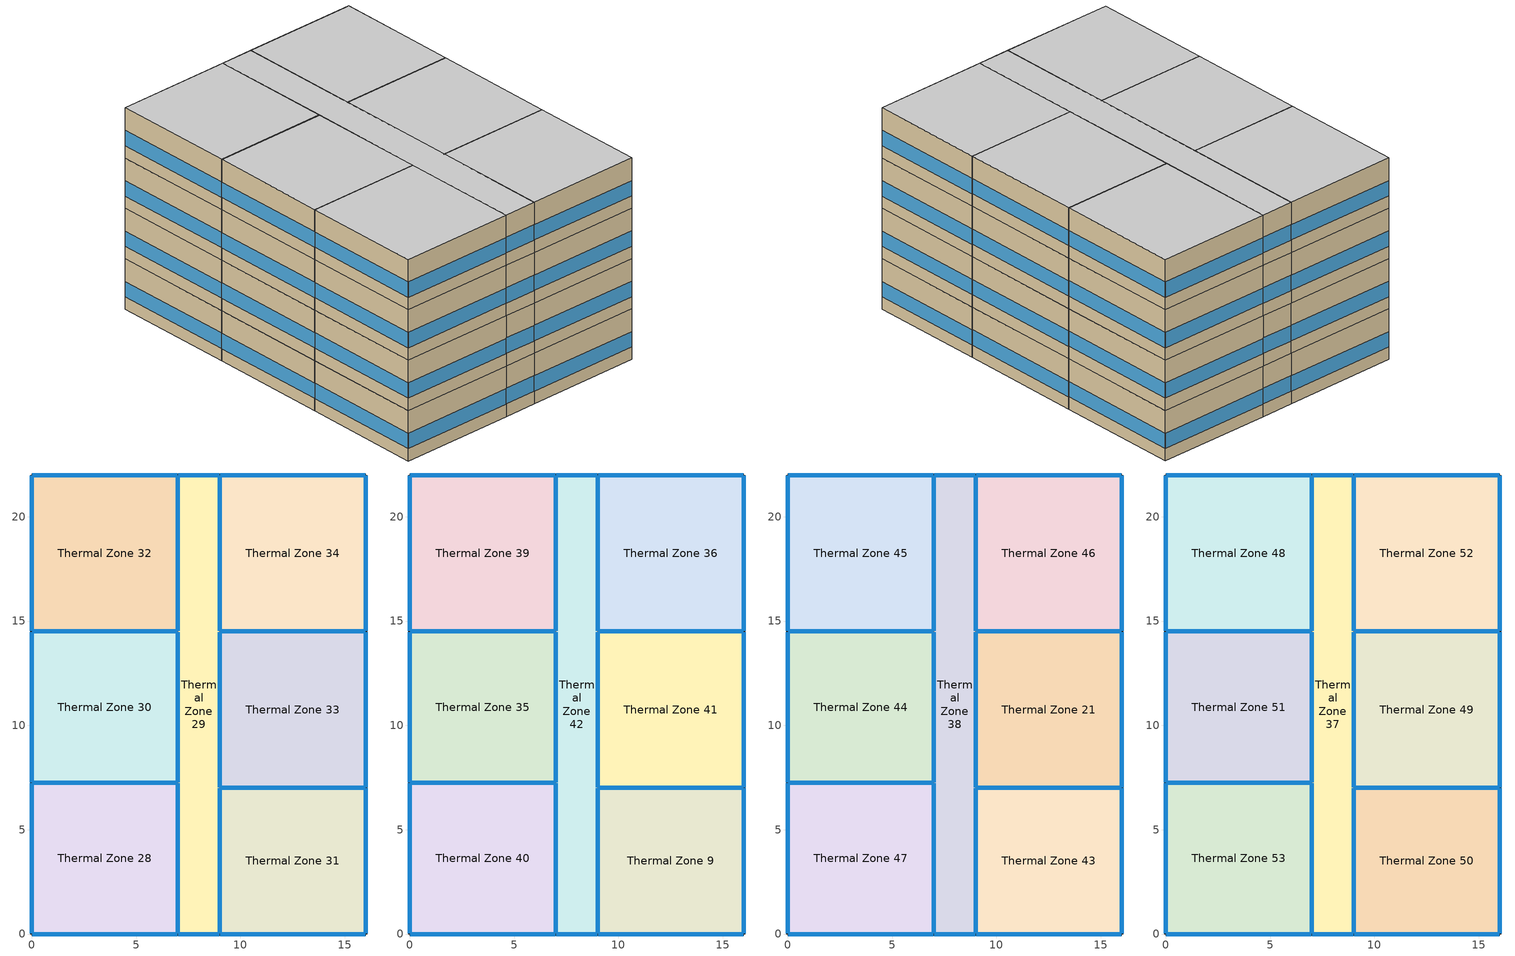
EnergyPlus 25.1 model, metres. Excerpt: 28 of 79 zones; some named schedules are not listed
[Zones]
Thermal Zone 28
 floor to Thermal Zone 19 (Typical Interior Floor): 7,7.25 7,0 0,0 0,7.25 z12.19
 wall outside (Surface 161 c tbd): 0,7.25 0,0 z12.19:15.24
 wall outside (Surface 163 c tbd): 0,0 7,0 z12.19:15.24
 wall to Thermal Zone 29 (Typical Interior Wall): 7,0 7,7.25 z12.19:15.24
 wall to Thermal Zone 30 (Typical Interior Wall): 7,7.25 0,7.25 z12.19:15.24
 window inside (Typical Interior Window): 7,0.03 7,7.22 / 6.97,7.25 0.03,7.25 z12.95:13.87
 window (Customized Fenestration: u=3.36): 0,7.22 0,0.03 / 0.03,0 6.97,0 z12.95:13.87
Thermal Zone 29
 floor to Thermal Zone 25 (Typical Interior Floor): 9,22 9,0 7,0 7,22 z12.19
 wall outside (Surface 172 c tbd): 7,0 9,0 z12.19:15.24
 wall outside (Surface 173 c tbd): 9,22 7,22 z12.19:15.24
 wall to Thermal Zone 32 (Typical Interior Wall): 7,22 7,14.5 z12.19:15.24
 wall to Thermal Zone 33 (Typical Interior Wall): 9,7 9,14.5 z12.19:15.24
 wall to Thermal Zone 34 (Typical Interior Wall): 9,14.5 9,22 z12.19:15.24
 wall to Thermal Zone 30 (Typical Interior Wall): 7,14.5 7,7.25 z12.19:15.24
 wall to Thermal Zone 31 (Typical Interior Wall): 9,0 9,7 z12.19:15.24
 window inside (Typical Interior Window): 7,21.97 7,14.53 / 9,7.03 9,14.47 / 9,14.53 9,21.97 / 7,14.47 7,7.28 / 9,0.03 9,6.97 z12.95:13.87
 window (Customized Fenestration: u=3.36): 7.03,0 8.97,0 / 8.97,22 7.03,22 z12.95:13.89
Thermal Zone 30
 floor to Thermal Zone 20 (Typical Interior Floor): 7,14.5 7,7.25 0,7.25 0,14.5 z12.19
 wall outside (Surface 176 c tbd): 0,14.5 0,7.25 z12.19:15.24
 wall to Thermal Zone 32 (Typical Interior Wall): 7,14.5 0,14.5 z12.19:15.24
 window (Customized Fenestration: u=3.36): 0,14.47 0,7.28 z12.95:13.87
 window inside (Typical Interior Window): 6.97,14.5 0.03,14.5 z12.95:13.87
Thermal Zone 31
 floor to Thermal Zone 27 (Typical Interior Floor): 16,7 16,0 9,0 9,7 z12.19
 wall outside (Surface 183 c tbd): 16,0 16,7 z12.19:15.24
 wall outside (Surface 185 c tbd): 9,0 16,0 z12.19:15.24
 wall to Thermal Zone 33 (Typical Interior Wall): 16,7 9,7 z12.19:15.24
 window (Customized Fenestration: u=3.36): 16,0.03 16,6.97 / 9.03,0 15.97,0 z12.95:13.87
 window inside (Typical Interior Window): 15.97,7 9.03,7 z12.95:13.87
Thermal Zone 32
 floor to Thermal Zone 26 (Typical Interior Floor): 7,22 7,14.5 0,14.5 0,22 z12.19
 wall outside (Surface 188 c tbd): 0,22 0,14.5 z12.19:15.24
 wall outside (Surface 190 c tbd): 7,22 0,22 z12.19:15.24
 window (Customized Fenestration: u=3.36): 0,21.97 0,14.53 / 6.97,22 0.03,22 z12.95:13.87
Thermal Zone 33
 floor to Thermal Zone 22 (Typical Interior Floor): 16,14.5 16,7 9,7 9,14.5 z12.19
 wall outside (Surface 195 c tbd): 16,7 16,14.5 z12.19:15.24
 wall to Thermal Zone 34 (Typical Interior Wall): 16,14.5 9,14.5 z12.19:15.24
 window (Customized Fenestration: u=3.36): 16,7.03 16,14.47 z12.95:13.87
 window inside (Typical Interior Window): 15.97,14.5 9.03,14.5 z12.95:13.87
Thermal Zone 34
 floor to Thermal Zone 23 (Typical Interior Floor): 16,22 16,14.5 9,14.5 9,22 z12.19
 wall outside (Surface 200 c tbd): 16,14.5 16,22 z12.19:15.24
 wall outside (Surface 203 c tbd): 16,22 9,22 z12.19:15.24
 window (Customized Fenestration: u=3.36): 16,14.53 16,21.97 / 15.97,22 9.03,22 z12.95:13.87
Thermal Zone 35
 floor to Thermal Zone 30 (Typical Interior Floor): 7,14.5 7,7.25 0,7.25 0,14.5 z15.24
 wall outside (Surface 206 c tbd): 0,14.5 0,7.25 z15.24:18.29
 wall to Thermal Zone 42 (Typical Interior Wall): 7,7.25 7,14.5 z15.24:18.29
 wall to Thermal Zone 40 (Typical Interior Wall): 0,7.25 7,7.25 z15.24:18.29
 wall to Thermal Zone 39 (Typical Interior Wall): 7,14.5 0,14.5 z15.24:18.29
 window (Customized Fenestration: u=3.36): 0,14.47 0,7.28 z16:16.92
 window inside (Typical Interior Window): 7,7.28 7,14.47 / 0.03,7.25 6.97,7.25 / 6.97,14.5 0.03,14.5 z16:16.92
Thermal Zone 36
 floor to Thermal Zone 34 (Typical Interior Floor): 16,22 16,14.5 9,14.5 9,22 z15.24
 wall outside (Surface 212 c tbd): 16,14.5 16,22 z15.24:18.29
 wall outside (Surface 215 c tbd): 16,22 9,22 z15.24:18.29
 wall to Thermal Zone 42 (Typical Interior Wall): 9,22 9,14.5 z15.24:18.29
 wall to Thermal Zone 41 (Typical Interior Wall): 9,14.5 16,14.5 z15.24:18.29
 window (Customized Fenestration: u=3.36): 16,14.53 16,21.97 / 15.97,22 9.03,22 z16:16.92
 window inside (Typical Interior Window): 9,21.97 9,14.53 / 9.03,14.5 15.97,14.5 z16:16.92
Thermal Zone 39
 floor to Thermal Zone 32 (Typical Interior Floor): 7,22 7,14.5 0,14.5 0,22 z15.24
 wall outside (Surface 218 c tbd): 0,22 0,14.5 z15.24:18.29
 wall outside (Surface 220 c tbd): 7,22 0,22 z15.24:18.29
 wall to Thermal Zone 42 (Typical Interior Wall): 7,14.5 7,22 z15.24:18.29
 window (Customized Fenestration: u=3.36): 0,21.97 0,14.53 / 6.97,22 0.03,22 z16:16.92
 window inside (Typical Interior Window): 7,14.53 7,21.97 z16:16.92
Thermal Zone 40
 floor to Thermal Zone 28 (Typical Interior Floor): 7,7.25 7,0 0,0 0,7.25 z15.24
 wall outside (Surface 225 c tbd): 0,7.25 0,0 z15.24:18.29
 wall outside (Surface 227 c tbd): 0,0 7,0 z15.24:18.29
 wall to Thermal Zone 42 (Typical Interior Wall): 7,0 7,7.25 z15.24:18.29
 window inside (Typical Interior Window): 7,0.03 7,7.22 z16:16.92
 window (Customized Fenestration: u=3.36): 0,7.22 0,0.03 / 0.03,0 6.97,0 z16:16.92
Thermal Zone 41
 floor to Thermal Zone 33 (Typical Interior Floor): 16,14.5 16,7 9,7 9,14.5 z15.24
 wall outside (Surface 231 c tbd): 16,7 16,14.5 z15.24:18.29
 wall to Thermal Zone 42 (Typical Interior Wall): 9,14.5 9,7 z15.24:18.29
 wall to Thermal Zone 9 (Typical Interior Wall): 9,7 16,7 z15.24:18.29
 window inside (Typical Interior Window): 9,14.47 9,7.03 / 9.03,7 15.97,7 z16:16.92
 window (Customized Fenestration: u=3.36): 16,7.03 16,14.47 z16:16.92
Thermal Zone 42
 floor to Thermal Zone 29 (Typical Interior Floor): 9,22 9,0 7,0 7,22 z15.24
 wall outside (Surface 242 c tbd): 7,0 9,0 z15.24:18.29
 wall outside (Surface 243 c tbd): 9,22 7,22 z15.24:18.29
 wall to Thermal Zone 9 (Typical Interior Wall): 9,0 9,7 z15.24:18.29
 window inside (Typical Interior Window): 9,0.03 9,6.97 z16:16.92
 window (Customized Fenestration: u=3.36): 7.03,0 8.97,0 / 8.97,22 7.03,22 z16:16.94
Thermal Zone 9
 floor to Thermal Zone 31 (Typical Interior Floor): 16,7 16,0 9,0 9,7 z15.24
 wall outside (Surface 247 c tbd): 16,0 16,7 z15.24:18.29
 wall outside (Surface 249 c tbd): 9,0 16,0 z15.24:18.29
 window (Customized Fenestration: u=3.36): 16,0.03 16,6.97 / 9.03,0 15.97,0 z16:16.92
Thermal Zone 21
 floor to Thermal Zone 41 (Typical Interior Floor): 16,14.5 16,7 9,7 9,14.5 z18.29
 wall outside (Surface 253 c tbd): 16,7 16,14.5 z18.29:21.34
 wall to Thermal Zone 38 (Typical Interior Wall): 9,14.5 9,7 z18.29:21.34
 wall to Thermal Zone 46 (Typical Interior Wall): 16,14.5 9,14.5 z18.29:21.34
 wall to Thermal Zone 43 (Typical Interior Wall): 9,7 16,7 z18.29:21.34
 window inside (Typical Interior Window): 9,14.47 9,7.03 / 15.97,14.5 9.03,14.5 / 9.03,7 15.97,7 z19.05:19.97
 window (Customized Fenestration: u=3.36): 16,7.03 16,14.47 z19.05:19.97
Thermal Zone 38
 floor to Thermal Zone 42 (Typical Interior Floor): 9,22 9,0 7,0 7,22 z18.29
 wall outside (Surface 270 c tbd): 7,0 9,0 z18.29:21.34
 wall outside (Surface 271 c tbd): 9,22 7,22 z18.29:21.34
 wall to Thermal Zone 45 (Typical Interior Wall): 7,22 7,14.5 z18.29:21.34
 wall to Thermal Zone 46 (Typical Interior Wall): 9,14.5 9,22 z18.29:21.34
 wall to Thermal Zone 47 (Typical Interior Wall): 7,7.25 7,0 z18.29:21.34
 wall to Thermal Zone 44 (Typical Interior Wall): 7,14.5 7,7.25 z18.29:21.34
 wall to Thermal Zone 43 (Typical Interior Wall): 9,0 9,7 z18.29:21.34
 window inside (Typical Interior Window): 7,21.97 7,14.53 / 9,14.53 9,21.97 / 7,7.22 7,0.03 / 7,14.47 7,7.28 / 9,0.03 9,6.97 z19.05:19.97
 window (Customized Fenestration: u=3.36): 7.03,0 8.97,0 / 8.97,22 7.03,22 z19.05:19.99
Thermal Zone 43
 floor to Thermal Zone 9 (Typical Interior Floor): 16,7 16,0 9,0 9,7 z18.29
 wall outside (Surface 259 c tbd): 16,0 16,7 z18.29:21.34
 wall outside (Surface 261 c tbd): 9,0 16,0 z18.29:21.34
 window (Customized Fenestration: u=3.36): 16,0.03 16,6.97 / 9.03,0 15.97,0 z19.05:19.97
Thermal Zone 44
 floor to Thermal Zone 35 (Typical Interior Floor): 7,14.5 7,7.25 0,7.25 0,14.5 z18.29
 wall outside (Surface 274 c tbd): 0,14.5 0,7.25 z18.29:21.34
 wall to Thermal Zone 47 (Typical Interior Wall): 0,7.25 7,7.25 z18.29:21.34
 wall to Thermal Zone 45 (Typical Interior Wall): 7,14.5 0,14.5 z18.29:21.34
 window (Customized Fenestration: u=3.36): 0,14.47 0,7.28 z19.05:19.97
 window inside (Typical Interior Window): 0.03,7.25 6.97,7.25 / 6.97,14.5 0.03,14.5 z19.05:19.97
Thermal Zone 45
 floor to Thermal Zone 39 (Typical Interior Floor): 7,22 7,14.5 0,14.5 0,22 z18.29
 wall outside (Surface 280 c tbd): 0,22 0,14.5 z18.29:21.34
 wall outside (Surface 282 c tbd): 7,22 0,22 z18.29:21.34
 window (Customized Fenestration: u=3.36): 0,21.97 0,14.53 / 6.97,22 0.03,22 z19.05:19.97
Thermal Zone 46
 floor to Thermal Zone 36 (Typical Interior Floor): 16,22 16,14.5 9,14.5 9,22 z18.29
 wall outside (Surface 286 c tbd): 16,14.5 16,22 z18.29:21.34
 wall outside (Surface 289 c tbd): 16,22 9,22 z18.29:21.34
 window (Customized Fenestration: u=3.36): 16,14.53 16,21.97 / 15.97,22 9.03,22 z19.05:19.97
Thermal Zone 47
 floor to Thermal Zone 40 (Typical Interior Floor): 7,7.25 7,0 0,0 0,7.25 z18.29
 wall outside (Surface 293 c tbd): 0,7.25 0,0 z18.29:21.34
 wall outside (Surface 295 c tbd): 0,0 7,0 z18.29:21.34
 window (Customized Fenestration: u=3.36): 0,7.22 0,0.03 / 0.03,0 6.97,0 z19.05:19.97
Thermal Zone 37
 floor to Thermal Zone 38 (Typical Interior Floor): 9,22 9,0 7,0 7,22 z21.34
 wall outside (Surface 304 c tbd): 7,0 9,0 z21.34:24.38
 wall outside (Surface 305 c tbd): 9,22 7,22 z21.34:24.38
 wall to Thermal Zone 48 (Typical Interior Wall): 7,22 7,14.5 z21.34:24.38
 wall to Thermal Zone 49 (Typical Interior Wall): 9,7 9,14.5 z21.34:24.38
 wall to Thermal Zone 52 (Typical Interior Wall): 9,14.5 9,22 z21.34:24.38
 wall to Thermal Zone 53 (Typical Interior Wall): 7,7.25 7,0 z21.34:24.38
 wall to Thermal Zone 51 (Typical Interior Wall): 7,14.5 7,7.25 z21.34:24.38
 wall to Thermal Zone 50 (Typical Interior Wall): 9,0 9,7 z21.34:24.38
 window inside (Typical Interior Window): 7,21.97 7,14.53 / 9,7.03 9,14.47 / 9,14.53 9,21.97 / 7,7.22 7,0.03 / 7,14.47 7,7.28 / 9,0.03 9,6.97 z22.1:23.02
 window (Customized Fenestration: u=3.36): 7.03,0 8.97,0 / 8.97,22 7.03,22 z22.1:23.03
 ceiling to Thermal Zone 54 (Typical Interior Ceiling): 9,0 9,22 7,22 7,0 z24.38
Thermal Zone 48
 floor to Thermal Zone 45 (Typical Interior Floor): 7,22 7,14.5 0,14.5 0,22 z21.34
 wall outside (Surface 308 c tbd): 0,22 0,14.5 z21.34:24.38
 wall outside (Surface 310 c tbd): 7,22 0,22 z21.34:24.38
 wall to Thermal Zone 51 (Typical Interior Wall): 0,14.5 7,14.5 z21.34:24.38
 window (Customized Fenestration: u=3.36): 0,21.97 0,14.53 / 6.97,22 0.03,22 z22.1:23.02
 window inside (Typical Interior Window): 0.03,14.5 6.97,14.5 z22.1:23.02
 ceiling to Thermal Zone 55 (Typical Interior Ceiling): 7,14.5 7,22 0,22 0,14.5 z24.38
Thermal Zone 49
 floor to Thermal Zone 21 (Typical Interior Floor): 16,14.5 16,7 9,7 9,14.5 z21.34
 wall outside (Surface 315 c tbd): 16,7 16,14.5 z21.34:24.38
 wall to Thermal Zone 52 (Typical Interior Wall): 16,14.5 9,14.5 z21.34:24.38
 wall to Thermal Zone 50 (Typical Interior Wall): 9,7 16,7 z21.34:24.38
 window (Customized Fenestration: u=3.36): 16,7.03 16,14.47 z22.1:23.02
 window inside (Typical Interior Window): 15.97,14.5 9.03,14.5 / 9.03,7 15.97,7 z22.1:23.02
 ceiling to Thermal Zone 56 (Typical Interior Ceiling): 16,7 16,14.5 9,14.5 9,7 z24.38
Thermal Zone 50
 floor to Thermal Zone 43 (Typical Interior Floor): 16,7 16,0 9,0 9,7 z21.34
 wall outside (Surface 321 c tbd): 16,0 16,7 z21.34:24.38
 wall outside (Surface 323 c tbd): 9,0 16,0 z21.34:24.38
 window (Customized Fenestration: u=3.36): 16,0.03 16,6.97 / 9.03,0 15.97,0 z22.1:23.02
 ceiling to Thermal Zone 59 (Typical Interior Ceiling): 16,0 16,7 9,7 9,0 z24.38
Thermal Zone 51
 floor to Thermal Zone 44 (Typical Interior Floor): 7,14.5 7,7.25 0,7.25 0,14.5 z21.34
 wall outside (Surface 326 c tbd): 0,14.5 0,7.25 z21.34:24.38
 wall to Thermal Zone 53 (Typical Interior Wall): 0,7.25 7,7.25 z21.34:24.38
 window (Customized Fenestration: u=3.36): 0,14.47 0,7.28 z22.1:23.02
 window inside (Typical Interior Window): 0.03,7.25 6.97,7.25 z22.1:23.02
 ceiling to Thermal Zone 60 (Typical Interior Ceiling): 7,7.25 7,14.5 0,14.5 0,7.25 z24.38
Thermal Zone 52
 floor to Thermal Zone 46 (Typical Interior Floor): 16,22 16,14.5 9,14.5 9,22 z21.34
 wall outside (Surface 332 c tbd): 16,14.5 16,22 z21.34:24.38
 wall outside (Surface 335 c tbd): 16,22 9,22 z21.34:24.38
 window (Customized Fenestration: u=3.36): 16,14.53 16,21.97 / 15.97,22 9.03,22 z22.1:23.02
 ceiling to Thermal Zone 57 (Typical Interior Ceiling): 16,14.5 16,22 9,22 9,14.5 z24.38
Thermal Zone 53
 floor to Thermal Zone 47 (Typical Interior Floor): 7,7.25 7,0 0,0 0,7.25 z21.34
 wall outside (Surface 339 c tbd): 0,7.25 0,0 z21.34:24.38
 wall outside (Surface 341 c tbd): 0,0 7,0 z21.34:24.38
 window (Customized Fenestration: u=3.36): 0,7.22 0,0.03 / 0.03,0 6.97,0 z22.1:23.02
 ceiling to Thermal Zone 58 (Typical Interior Ceiling): 7,0 7,7.25 0,7.25 0,0 z24.38
[Building]
Building 1
[Site:Location]
Montreal-Trudeau Intl AP: Latitude {deg}=45.4706; Longitude {deg}=-73.7408; Time Zone {hr}=-5; Elevation {m}=36; Keep Site Location Information=No
[SizingPeriod:DesignDay] Month=7; Day of Month=21; Day Type=SummerDesignDay; Daily Dry-Bulb Temperature Range {deltaC}=9.3; Dry-Bulb Temperature Range Modifier Type=DefaultMultipliers; Barometric Pressure {Pa}=100893; Wind Speed {m/s}=4.9; Wind Direction {deg}=220; Rain Indicator=No; Snow Indicator=No; Daylight Saving Time Indicator=No; Solar Model Indicator=ASHRAETau; ASHRAE Clear Sky Optical Depth for Beam Irradiance (taub)=0.465; ASHRAE Clear Sky Optical Depth for Diffuse Irradiance (taud)=1.966; Begin Environment Reset Mode=FullResetAtBeginEnvironment
Name | Maximum Dry-Bulb Temperature {C} | Humidity Condition Type | Wetbulb or DewPoint at Maximum Dry-Bulb {C} | Enthalpy at Maximum Dry-Bulb {J/kg}
Montreal Int'l Ann Clg .4% Condns DB=>MWB | 30 | Wetbulb | 22.1
Montreal Int'l Ann Clg .4% Condns DP=>MDB | 26 | Dewpoint | 21.6
Montreal Int'l Ann Clg .4% Condns Enth=>MDB | 28.1 | Enthalpy |  | 69300
Montreal Int'l Ann Clg .4% Condns WB=>MDB | 28.1 | Wetbulb | 23.2
[Material] Thermal Absorptance=0.9
Name | Roughness | Thickness {m} | Conductivity {W/m-K} | Density {kg/m3} | Specific Heat {J/kg-K} | Solar Absorptance | Visible Absorptance
100mm Normalweight concrete floor | MediumRough | 0.1016 | 2.31045 | 2322 | 832.557 | 0.7 | 0.7
G01 13mm gypsum board | Smooth | 0.0127 | 0.160031 | 800.001 | 1090.73 | 0.7 | 0.5
G05 25mm wood 1 | MediumSmooth | 0.0254 | 0.15 | 608 | 1630 | 0.5 | 0.5
Generic Brick (R 1.0x Solar 1.0x Therm 1.0x) | MediumRough | 0.1 | 0.9 | 1920 | 790 | 0.65 | 0.65
Generic Gypsum Board (R 1.0x Solar 1.0x Therm 1.0x) | MediumSmooth | 0.0127 | 0.16 | 800 | 1090 | 0.5 | 0.5
Generic Wall Air Gap (R 1.0x Solar 1.0x Therm 1.0x) | Smooth | 0.1 | 0.667 | 1.28 | 1000 | 0.7 | 0.7
Surface 161 m tbd; Surface 225 m tbd; Surface 293 m tbd; Surface 339 m tbd | MediumRough | 0.1 | 0.146237 | 15 | 1500 | 0.7 | 0.7
Surface 163 m tbd; Surface 183 m tbd; Surface 185 m tbd; Surface 190 m tbd; Surface 203 m tbd; Surface 215 m tbd; Surface 220 m tbd; Surface 227 m tbd; Surface 247 m tbd; Surface 249 m tbd; Surface 259 m tbd; Surface 261 m tbd; Surface 282 m tbd; Surface 289 m tbd; Surface 295 m tbd; Surface 310 m tbd; Surface 321 m tbd; Surface 323 m tbd; Surface 335 m tbd; Surface 341 m tbd | MediumRough | 0.1 | 0.146739 | 15 | 1500 | 0.7 | 0.7
Surface 172 m tbd; Surface 173 m tbd; Surface 242 m tbd; Surface 243 m tbd; Surface 270 m tbd; Surface 271 m tbd; Surface 304 m tbd; Surface 305 m tbd | MediumRough | 0.1 | 0.153035 | 15 | 1500 | 0.7 | 0.7
Surface 176 m tbd; Surface 206 m tbd; Surface 274 m tbd; Surface 326 m tbd | MediumRough | 0.1 | 0.137863 | 15 | 1500 | 0.7 | 0.7
Surface 188 m tbd; Surface 200 m tbd; Surface 212 m tbd; Surface 218 m tbd; Surface 280 m tbd; Surface 286 m tbd; Surface 308 m tbd; Surface 332 m tbd | MediumRough | 0.1 | 0.145769 | 15 | 1500 | 0.7 | 0.7
Surface 195 m tbd; Surface 231 m tbd; Surface 253 m tbd; Surface 315 m tbd | MediumRough | 0.1 | 0.137674 | 15 | 1500 | 0.7 | 0.7
[Material:NoMass]
CP02 CARPET PAD 1: Roughness=Smooth; Thermal Resistance {m2-K/W}=0.21648; Thermal Absorptance=0.9; Solar Absorptance=0.7; Visible Absorptance=0.8
[WindowMaterial:Glazing]
Clear 3mm 1: Optical Data Type=SpectralAverage; Thickness {m}=0.003; Solar Transmittance at Normal Incidence=0.837; Front Side Solar Reflectance at Normal Incidence=0.075; Back Side Solar Reflectance at Normal Incidence=0.075; Visible Transmittance at Normal Incidence=0.898; Front Side Visible Reflectance at Normal Incidence=0.081; Back Side Visible Reflectance at Normal Incidence=0.081; Infrared Transmittance at Normal Incidence=0; Front Side Infrared Hemispherical Emissivity=0.84; Back Side Infrared Hemispherical Emissivity=0.84; Conductivity {W/m-K}=0.9; Dirt Correction Factor for Solar and Visible Transmittance=1; Solar Diffusing=No
[WindowMaterial:SimpleGlazingSystem]
Fenestration U=3.32 0.66 1: U-Factor {W/m2-K}=3.32; Solar Heat Gain Coefficient=0.66; Visible Transmittance=0.21
[Construction]
Customized Fenestration: u=3.36: Fenestration U=3.32 0.66 1
Surface 161 c tbd: Generic Brick (R 1.0x Solar 1.0x Therm 1.0x), Surface 161 m tbd, Generic Wall Air Gap (R 1.0x Solar 1.0x Therm 1.0x), Generic Gypsum Board (R 1.0x Solar 1.0x Therm 1.0x)
Surface 163 c tbd: Generic Brick (R 1.0x Solar 1.0x Therm 1.0x), Surface 163 m tbd, Generic Wall Air Gap (R 1.0x Solar 1.0x Therm 1.0x), Generic Gypsum Board (R 1.0x Solar 1.0x Therm 1.0x)
Surface 172 c tbd: Generic Brick (R 1.0x Solar 1.0x Therm 1.0x), Surface 172 m tbd, Generic Wall Air Gap (R 1.0x Solar 1.0x Therm 1.0x), Generic Gypsum Board (R 1.0x Solar 1.0x Therm 1.0x)
Surface 173 c tbd: Generic Brick (R 1.0x Solar 1.0x Therm 1.0x), Surface 173 m tbd, Generic Wall Air Gap (R 1.0x Solar 1.0x Therm 1.0x), Generic Gypsum Board (R 1.0x Solar 1.0x Therm 1.0x)
Surface 176 c tbd: Generic Brick (R 1.0x Solar 1.0x Therm 1.0x), Surface 176 m tbd, Generic Wall Air Gap (R 1.0x Solar 1.0x Therm 1.0x), Generic Gypsum Board (R 1.0x Solar 1.0x Therm 1.0x)
Surface 183 c tbd: Generic Brick (R 1.0x Solar 1.0x Therm 1.0x), Surface 183 m tbd, Generic Wall Air Gap (R 1.0x Solar 1.0x Therm 1.0x), Generic Gypsum Board (R 1.0x Solar 1.0x Therm 1.0x)
Surface 185 c tbd: Generic Brick (R 1.0x Solar 1.0x Therm 1.0x), Surface 185 m tbd, Generic Wall Air Gap (R 1.0x Solar 1.0x Therm 1.0x), Generic Gypsum Board (R 1.0x Solar 1.0x Therm 1.0x)
Surface 188 c tbd: Generic Brick (R 1.0x Solar 1.0x Therm 1.0x), Surface 188 m tbd, Generic Wall Air Gap (R 1.0x Solar 1.0x Therm 1.0x), Generic Gypsum Board (R 1.0x Solar 1.0x Therm 1.0x)
Surface 190 c tbd: Generic Brick (R 1.0x Solar 1.0x Therm 1.0x), Surface 190 m tbd, Generic Wall Air Gap (R 1.0x Solar 1.0x Therm 1.0x), Generic Gypsum Board (R 1.0x Solar 1.0x Therm 1.0x)
Surface 195 c tbd: Generic Brick (R 1.0x Solar 1.0x Therm 1.0x), Surface 195 m tbd, Generic Wall Air Gap (R 1.0x Solar 1.0x Therm 1.0x), Generic Gypsum Board (R 1.0x Solar 1.0x Therm 1.0x)
Surface 200 c tbd: Generic Brick (R 1.0x Solar 1.0x Therm 1.0x), Surface 200 m tbd, Generic Wall Air Gap (R 1.0x Solar 1.0x Therm 1.0x), Generic Gypsum Board (R 1.0x Solar 1.0x Therm 1.0x)
Surface 203 c tbd: Generic Brick (R 1.0x Solar 1.0x Therm 1.0x), Surface 203 m tbd, Generic Wall Air Gap (R 1.0x Solar 1.0x Therm 1.0x), Generic Gypsum Board (R 1.0x Solar 1.0x Therm 1.0x)
Surface 206 c tbd: Generic Brick (R 1.0x Solar 1.0x Therm 1.0x), Surface 206 m tbd, Generic Wall Air Gap (R 1.0x Solar 1.0x Therm 1.0x), Generic Gypsum Board (R 1.0x Solar 1.0x Therm 1.0x)
Surface 212 c tbd: Generic Brick (R 1.0x Solar 1.0x Therm 1.0x), Surface 212 m tbd, Generic Wall Air Gap (R 1.0x Solar 1.0x Therm 1.0x), Generic Gypsum Board (R 1.0x Solar 1.0x Therm 1.0x)
Surface 215 c tbd: Generic Brick (R 1.0x Solar 1.0x Therm 1.0x), Surface 215 m tbd, Generic Wall Air Gap (R 1.0x Solar 1.0x Therm 1.0x), Generic Gypsum Board (R 1.0x Solar 1.0x Therm 1.0x)
Surface 218 c tbd: Generic Brick (R 1.0x Solar 1.0x Therm 1.0x), Surface 218 m tbd, Generic Wall Air Gap (R 1.0x Solar 1.0x Therm 1.0x), Generic Gypsum Board (R 1.0x Solar 1.0x Therm 1.0x)
Surface 220 c tbd: Generic Brick (R 1.0x Solar 1.0x Therm 1.0x), Surface 220 m tbd, Generic Wall Air Gap (R 1.0x Solar 1.0x Therm 1.0x), Generic Gypsum Board (R 1.0x Solar 1.0x Therm 1.0x)
Surface 225 c tbd: Generic Brick (R 1.0x Solar 1.0x Therm 1.0x), Surface 225 m tbd, Generic Wall Air Gap (R 1.0x Solar 1.0x Therm 1.0x), Generic Gypsum Board (R 1.0x Solar 1.0x Therm 1.0x)
Surface 227 c tbd: Generic Brick (R 1.0x Solar 1.0x Therm 1.0x), Surface 227 m tbd, Generic Wall Air Gap (R 1.0x Solar 1.0x Therm 1.0x), Generic Gypsum Board (R 1.0x Solar 1.0x Therm 1.0x)
Surface 231 c tbd: Generic Brick (R 1.0x Solar 1.0x Therm 1.0x), Surface 231 m tbd, Generic Wall Air Gap (R 1.0x Solar 1.0x Therm 1.0x), Generic Gypsum Board (R 1.0x Solar 1.0x Therm 1.0x)
Surface 242 c tbd: Generic Brick (R 1.0x Solar 1.0x Therm 1.0x), Surface 242 m tbd, Generic Wall Air Gap (R 1.0x Solar 1.0x Therm 1.0x), Generic Gypsum Board (R 1.0x Solar 1.0x Therm 1.0x)
Surface 243 c tbd: Generic Brick (R 1.0x Solar 1.0x Therm 1.0x), Surface 243 m tbd, Generic Wall Air Gap (R 1.0x Solar 1.0x Therm 1.0x), Generic Gypsum Board (R 1.0x Solar 1.0x Therm 1.0x)
Surface 247 c tbd: Generic Brick (R 1.0x Solar 1.0x Therm 1.0x), Surface 247 m tbd, Generic Wall Air Gap (R 1.0x Solar 1.0x Therm 1.0x), Generic Gypsum Board (R 1.0x Solar 1.0x Therm 1.0x)
Surface 249 c tbd: Generic Brick (R 1.0x Solar 1.0x Therm 1.0x), Surface 249 m tbd, Generic Wall Air Gap (R 1.0x Solar 1.0x Therm 1.0x), Generic Gypsum Board (R 1.0x Solar 1.0x Therm 1.0x)
Surface 253 c tbd: Generic Brick (R 1.0x Solar 1.0x Therm 1.0x), Surface 253 m tbd, Generic Wall Air Gap (R 1.0x Solar 1.0x Therm 1.0x), Generic Gypsum Board (R 1.0x Solar 1.0x Therm 1.0x)
Surface 259 c tbd: Generic Brick (R 1.0x Solar 1.0x Therm 1.0x), Surface 259 m tbd, Generic Wall Air Gap (R 1.0x Solar 1.0x Therm 1.0x), Generic Gypsum Board (R 1.0x Solar 1.0x Therm 1.0x)
Surface 261 c tbd: Generic Brick (R 1.0x Solar 1.0x Therm 1.0x), Surface 261 m tbd, Generic Wall Air Gap (R 1.0x Solar 1.0x Therm 1.0x), Generic Gypsum Board (R 1.0x Solar 1.0x Therm 1.0x)
Surface 270 c tbd: Generic Brick (R 1.0x Solar 1.0x Therm 1.0x), Surface 270 m tbd, Generic Wall Air Gap (R 1.0x Solar 1.0x Therm 1.0x), Generic Gypsum Board (R 1.0x Solar 1.0x Therm 1.0x)
Surface 271 c tbd: Generic Brick (R 1.0x Solar 1.0x Therm 1.0x), Surface 271 m tbd, Generic Wall Air Gap (R 1.0x Solar 1.0x Therm 1.0x), Generic Gypsum Board (R 1.0x Solar 1.0x Therm 1.0x)
Surface 274 c tbd: Generic Brick (R 1.0x Solar 1.0x Therm 1.0x), Surface 274 m tbd, Generic Wall Air Gap (R 1.0x Solar 1.0x Therm 1.0x), Generic Gypsum Board (R 1.0x Solar 1.0x Therm 1.0x)
Surface 280 c tbd: Generic Brick (R 1.0x Solar 1.0x Therm 1.0x), Surface 280 m tbd, Generic Wall Air Gap (R 1.0x Solar 1.0x Therm 1.0x), Generic Gypsum Board (R 1.0x Solar 1.0x Therm 1.0x)
Surface 282 c tbd: Generic Brick (R 1.0x Solar 1.0x Therm 1.0x), Surface 282 m tbd, Generic Wall Air Gap (R 1.0x Solar 1.0x Therm 1.0x), Generic Gypsum Board (R 1.0x Solar 1.0x Therm 1.0x)
Surface 286 c tbd: Generic Brick (R 1.0x Solar 1.0x Therm 1.0x), Surface 286 m tbd, Generic Wall Air Gap (R 1.0x Solar 1.0x Therm 1.0x), Generic Gypsum Board (R 1.0x Solar 1.0x Therm 1.0x)
Surface 289 c tbd: Generic Brick (R 1.0x Solar 1.0x Therm 1.0x), Surface 289 m tbd, Generic Wall Air Gap (R 1.0x Solar 1.0x Therm 1.0x), Generic Gypsum Board (R 1.0x Solar 1.0x Therm 1.0x)
Surface 293 c tbd: Generic Brick (R 1.0x Solar 1.0x Therm 1.0x), Surface 293 m tbd, Generic Wall Air Gap (R 1.0x Solar 1.0x Therm 1.0x), Generic Gypsum Board (R 1.0x Solar 1.0x Therm 1.0x)
Surface 295 c tbd: Generic Brick (R 1.0x Solar 1.0x Therm 1.0x), Surface 295 m tbd, Generic Wall Air Gap (R 1.0x Solar 1.0x Therm 1.0x), Generic Gypsum Board (R 1.0x Solar 1.0x Therm 1.0x)
Surface 304 c tbd: Generic Brick (R 1.0x Solar 1.0x Therm 1.0x), Surface 304 m tbd, Generic Wall Air Gap (R 1.0x Solar 1.0x Therm 1.0x), Generic Gypsum Board (R 1.0x Solar 1.0x Therm 1.0x)
Surface 305 c tbd: Generic Brick (R 1.0x Solar 1.0x Therm 1.0x), Surface 305 m tbd, Generic Wall Air Gap (R 1.0x Solar 1.0x Therm 1.0x), Generic Gypsum Board (R 1.0x Solar 1.0x Therm 1.0x)
Surface 308 c tbd: Generic Brick (R 1.0x Solar 1.0x Therm 1.0x), Surface 308 m tbd, Generic Wall Air Gap (R 1.0x Solar 1.0x Therm 1.0x), Generic Gypsum Board (R 1.0x Solar 1.0x Therm 1.0x)
Surface 310 c tbd: Generic Brick (R 1.0x Solar 1.0x Therm 1.0x), Surface 310 m tbd, Generic Wall Air Gap (R 1.0x Solar 1.0x Therm 1.0x), Generic Gypsum Board (R 1.0x Solar 1.0x Therm 1.0x)
Surface 315 c tbd: Generic Brick (R 1.0x Solar 1.0x Therm 1.0x), Surface 315 m tbd, Generic Wall Air Gap (R 1.0x Solar 1.0x Therm 1.0x), Generic Gypsum Board (R 1.0x Solar 1.0x Therm 1.0x)
Surface 321 c tbd: Generic Brick (R 1.0x Solar 1.0x Therm 1.0x), Surface 321 m tbd, Generic Wall Air Gap (R 1.0x Solar 1.0x Therm 1.0x), Generic Gypsum Board (R 1.0x Solar 1.0x Therm 1.0x)
Surface 323 c tbd: Generic Brick (R 1.0x Solar 1.0x Therm 1.0x), Surface 323 m tbd, Generic Wall Air Gap (R 1.0x Solar 1.0x Therm 1.0x), Generic Gypsum Board (R 1.0x Solar 1.0x Therm 1.0x)
Surface 326 c tbd: Generic Brick (R 1.0x Solar 1.0x Therm 1.0x), Surface 326 m tbd, Generic Wall Air Gap (R 1.0x Solar 1.0x Therm 1.0x), Generic Gypsum Board (R 1.0x Solar 1.0x Therm 1.0x)
Surface 332 c tbd: Generic Brick (R 1.0x Solar 1.0x Therm 1.0x), Surface 332 m tbd, Generic Wall Air Gap (R 1.0x Solar 1.0x Therm 1.0x), Generic Gypsum Board (R 1.0x Solar 1.0x Therm 1.0x)
Surface 335 c tbd: Generic Brick (R 1.0x Solar 1.0x Therm 1.0x), Surface 335 m tbd, Generic Wall Air Gap (R 1.0x Solar 1.0x Therm 1.0x), Generic Gypsum Board (R 1.0x Solar 1.0x Therm 1.0x)
Surface 339 c tbd: Generic Brick (R 1.0x Solar 1.0x Therm 1.0x), Surface 339 m tbd, Generic Wall Air Gap (R 1.0x Solar 1.0x Therm 1.0x), Generic Gypsum Board (R 1.0x Solar 1.0x Therm 1.0x)
Surface 341 c tbd: Generic Brick (R 1.0x Solar 1.0x Therm 1.0x), Surface 341 m tbd, Generic Wall Air Gap (R 1.0x Solar 1.0x Therm 1.0x), Generic Gypsum Board (R 1.0x Solar 1.0x Therm 1.0x)
Typical Interior Ceiling: CP02 CARPET PAD 1, 100mm Normalweight concrete floor
Typical Interior Floor: 100mm Normalweight concrete floor, CP02 CARPET PAD 1
Typical Interior Partition 4: G05 25mm wood 1
Typical Interior Wall: G01 13mm gypsum board, G01 13mm gypsum board
Typical Interior Window: Clear 3mm 1
[Zone] Multiplier=1; Part of Total Floor Area=Yes
Thermal Zone 21; Thermal Zone 28; Thermal Zone 29; Thermal Zone 30; Thermal Zone 31; Thermal Zone 32; Thermal Zone 33; Thermal Zone 34; Thermal Zone 35; Thermal Zone 36; Thermal Zone 37; Thermal Zone 38; Thermal Zone 39; Thermal Zone 40; Thermal Zone 41; Thermal Zone 42; Thermal Zone 43; Thermal Zone 44; Thermal Zone 45; Thermal Zone 46; Thermal Zone 47; Thermal Zone 48; Thermal Zone 49; Thermal Zone 50; Thermal Zone 51; Thermal Zone 52; Thermal Zone 53; Thermal Zone 9
[Space]
Name | Zone | Space Type
Space 138 | Thermal Zone 21 | MURB small 1
Space 124 | Thermal Zone 28 | MURB small 1
Space 125 | Thermal Zone 29 | MURB lobby 2
Space 126 | Thermal Zone 30 | MURB small 1
Space 127 | Thermal Zone 31 | MURB small 1
Space 128 | Thermal Zone 32 | MURB small 1
Space 129 | Thermal Zone 33 | MURB small 1
Space 130 | Thermal Zone 34 | MURB small 1
Space 131 | Thermal Zone 35 | MURB small 1
Space 132 | Thermal Zone 36 | MURB small 1
Space 145 | Thermal Zone 37 | MURB lobby 2
Space 140 | Thermal Zone 38 | MURB lobby 2
Space 133 | Thermal Zone 39 | MURB small 1
Space 134 | Thermal Zone 40 | MURB small 1
Space 135 | Thermal Zone 41 | MURB small 1
Space 136 | Thermal Zone 42 | MURB lobby 2
Space 139 | Thermal Zone 43 | MURB small 1
Space 141 | Thermal Zone 44 | MURB small 1
Space 142 | Thermal Zone 45 | MURB small 1
Space 143 | Thermal Zone 46 | MURB small 1
Space 144 | Thermal Zone 47 | MURB small 1
Space 146 | Thermal Zone 48 | MURB small 1
Space 147 | Thermal Zone 49 | MURB small 1
Space 148 | Thermal Zone 50 | MURB small 1
Space 149 | Thermal Zone 51 | MURB small 1
Space 150 | Thermal Zone 52 | MURB small 1
Space 151 | Thermal Zone 53 | MURB small 1
Space 137 | Thermal Zone 9 | MURB small 1
[SpaceList]
MURB lobby 2: Space 112, Space 104, Space 163, Space 125, Space 121, Space 140, Space 145, Space 136, Space 152, Space 172, Space 177
MURB small 1: Space 108, Space 150, Space 130, Space 134, Space 129, Space 162, Space 103, Space 151, Space 148, Space 105, Space 106, Space 107, Space 137, Space 144, Space 124, Space 109, Space 161, Space 158, Space 110, Space 111, Space 119, Space 138, Space 113, Space 114, Space 128, Space 115, Space 127, Space 116, Space 135, Space 117, Space 118, Space 143, Space 120, Space 149, Space 176, Space 147, Space 122, Space 123, Space 126, Space 131, Space 153, Space 132, Space 133, Space 139, Space 154, Space 141, Space 142, Space 146, Space 155, Space 156, Space 157, Space 159, Space 160, Space 167, Space 164, Space 165, Space 166, Space 168, Space 169, Space 170, Space 171, Space 173, Space 174, Space 175, Space 178, Space 179
[InternalMass] Construction=Typical Interior Partition 4
Name | Zone or ZoneList | Space or SpaceList | Surface Area {m2}
Space 125 Internal Mass 4 | Thermal Zone 29 | Space 125 | 88
Space 140 Internal Mass 4 | Thermal Zone 38 | Space 140 | 88
Space 145 Internal Mass 4 | Thermal Zone 37 | Space 145 | 88
Space 136 Internal Mass 4 | Thermal Zone 42 | Space 136 | 88
Space 150 Internal Mass 8 | Thermal Zone 52 | Space 150 | 105
Space 130 Internal Mass 8 | Thermal Zone 34 | Space 130 | 105
Space 134 Internal Mass 8 | Thermal Zone 40 | Space 134 | 101.5
Space 129 Internal Mass 8 | Thermal Zone 33 | Space 129 | 105
Space 151 Internal Mass 8 | Thermal Zone 53 | Space 151 | 101.5
Space 148 Internal Mass 8 | Thermal Zone 50 | Space 148 | 98
Space 137 Internal Mass 8 | Thermal Zone 9 | Space 137 | 98
Space 144 Internal Mass 8 | Thermal Zone 47 | Space 144 | 101.5
Space 124 Internal Mass 8 | Thermal Zone 28 | Space 124 | 101.5
Space 138 Internal Mass 8 | Thermal Zone 21 | Space 138 | 105
Space 128 Internal Mass 8 | Thermal Zone 32 | Space 128 | 105
Space 127 Internal Mass 8 | Thermal Zone 31 | Space 127 | 98
Space 135 Internal Mass 8 | Thermal Zone 41 | Space 135 | 105
Space 143 Internal Mass 8 | Thermal Zone 46 | Space 143 | 105
Space 149 Internal Mass 8 | Thermal Zone 51 | Space 149 | 101.5
Space 147 Internal Mass 8 | Thermal Zone 49 | Space 147 | 105
Space 126 Internal Mass 8 | Thermal Zone 30 | Space 126 | 101.5
Space 131 Internal Mass 8 | Thermal Zone 35 | Space 131 | 101.5
Space 132 Internal Mass 8 | Thermal Zone 36 | Space 132 | 105
Space 133 Internal Mass 8 | Thermal Zone 39 | Space 133 | 105
Space 139 Internal Mass 8 | Thermal Zone 43 | Space 139 | 98
Space 141 Internal Mass 8 | Thermal Zone 44 | Space 141 | 101.5
Space 142 Internal Mass 8 | Thermal Zone 45 | Space 142 | 105
Space 146 Internal Mass 8 | Thermal Zone 48 | Space 146 | 105
[ZoneInfiltration:DesignFlowRate] Design Flow Rate Calculation Method=Flow/ExteriorArea; Flow Rate per Exterior Surface Area {m3/s-m2}=0.000743908; Constant Term Coefficient=0.107472; Temperature Term Coefficient=0.0119911; Velocity Term Coefficient=0; Velocity Squared Term Coefficient=0.0134792; Density Basis=Outdoor
Name | Zone or ZoneList or Space or SpaceList | Schedule
Space 138 HVAC Off Infiltration | Space 138 | Infiltration HVAC Off Schedule
Space 138 HVAC On Infiltration | Space 138 | Infiltration HVAC On Schedule
Space 124 HVAC Off Infiltration | Space 124 | Infiltration HVAC Off Schedule
Space 124 HVAC On Infiltration | Space 124 | Infiltration HVAC On Schedule
Space 125 HVAC Off Infiltration | Space 125 | Infiltration HVAC Off Schedule
Space 125 HVAC On Infiltration | Space 125 | Infiltration HVAC On Schedule
Space 126 HVAC Off Infiltration | Space 126 | Infiltration HVAC Off Schedule
Space 126 HVAC On Infiltration | Space 126 | Infiltration HVAC On Schedule
Space 127 HVAC Off Infiltration | Space 127 | Infiltration HVAC Off Schedule
Space 127 HVAC On Infiltration | Space 127 | Infiltration HVAC On Schedule
Space 128 HVAC Off Infiltration | Space 128 | Infiltration HVAC Off Schedule
Space 128 HVAC On Infiltration | Space 128 | Infiltration HVAC On Schedule
Space 129 HVAC Off Infiltration | Space 129 | Infiltration HVAC Off Schedule
Space 129 HVAC On Infiltration | Space 129 | Infiltration HVAC On Schedule
Space 130 HVAC Off Infiltration | Space 130 | Infiltration HVAC Off Schedule
Space 130 HVAC On Infiltration | Space 130 | Infiltration HVAC On Schedule
Space 131 HVAC Off Infiltration | Space 131 | Infiltration HVAC Off Schedule
Space 131 HVAC On Infiltration | Space 131 | Infiltration HVAC On Schedule
Space 132 HVAC Off Infiltration | Space 132 | Infiltration HVAC Off Schedule
Space 132 HVAC On Infiltration | Space 132 | Infiltration HVAC On Schedule
Space 145 HVAC Off Infiltration | Space 145 | Infiltration HVAC Off Schedule
Space 145 HVAC On Infiltration | Space 145 | Infiltration HVAC On Schedule
Space 140 HVAC Off Infiltration | Space 140 | Infiltration HVAC Off Schedule
Space 140 HVAC On Infiltration | Space 140 | Infiltration HVAC On Schedule
Space 133 HVAC Off Infiltration | Space 133 | Infiltration HVAC Off Schedule
Space 133 HVAC On Infiltration | Space 133 | Infiltration HVAC On Schedule
Space 134 HVAC Off Infiltration | Space 134 | Infiltration HVAC Off Schedule
Space 134 HVAC On Infiltration | Space 134 | Infiltration HVAC On Schedule
Space 135 HVAC Off Infiltration | Space 135 | Infiltration HVAC Off Schedule
Space 135 HVAC On Infiltration | Space 135 | Infiltration HVAC On Schedule
Space 136 HVAC Off Infiltration | Space 136 | Infiltration HVAC Off Schedule
Space 136 HVAC On Infiltration | Space 136 | Infiltration HVAC On Schedule
Space 139 HVAC Off Infiltration | Space 139 | Infiltration HVAC Off Schedule
Space 139 HVAC On Infiltration | Space 139 | Infiltration HVAC On Schedule
Space 141 HVAC Off Infiltration | Space 141 | Infiltration HVAC Off Schedule
Space 141 HVAC On Infiltration | Space 141 | Infiltration HVAC On Schedule
Space 142 HVAC Off Infiltration | Space 142 | Infiltration HVAC Off Schedule
Space 142 HVAC On Infiltration | Space 142 | Infiltration HVAC On Schedule
Space 143 HVAC Off Infiltration | Space 143 | Infiltration HVAC Off Schedule
Space 143 HVAC On Infiltration | Space 143 | Infiltration HVAC On Schedule
Space 144 HVAC Off Infiltration | Space 144 | Infiltration HVAC Off Schedule
Space 144 HVAC On Infiltration | Space 144 | Infiltration HVAC On Schedule
Space 146 HVAC Off Infiltration | Space 146 | Infiltration HVAC Off Schedule
Space 146 HVAC On Infiltration | Space 146 | Infiltration HVAC On Schedule
Space 147 HVAC Off Infiltration | Space 147 | Infiltration HVAC Off Schedule
Space 147 HVAC On Infiltration | Space 147 | Infiltration HVAC On Schedule
Space 148 HVAC Off Infiltration | Space 148 | Infiltration HVAC Off Schedule
Space 148 HVAC On Infiltration | Space 148 | Infiltration HVAC On Schedule
Space 149 HVAC Off Infiltration | Space 149 | Infiltration HVAC Off Schedule
Space 149 HVAC On Infiltration | Space 149 | Infiltration HVAC On Schedule
Space 150 HVAC Off Infiltration | Space 150 | Infiltration HVAC Off Schedule
Space 150 HVAC On Infiltration | Space 150 | Infiltration HVAC On Schedule
Space 151 HVAC Off Infiltration | Space 151 | Infiltration HVAC Off Schedule
Space 151 HVAC On Infiltration | Space 151 | Infiltration HVAC On Schedule
Space 137 HVAC Off Infiltration | Space 137 | Infiltration HVAC Off Schedule
Space 137 HVAC On Infiltration | Space 137 | Infiltration HVAC On Schedule
[ZoneControl:Thermostat] Temperature Difference Between Cutout And Setpoint {deltaC}=0
Name | Zone or ZoneList | Control Type Schedule | Control 1
Thermal Zone 21 Thermostat | Thermal Zone 21 | Thermal Zone 21 Thermostat Schedule | Thermostat Setpoint Dual Setpoint 63
Thermal Zone 28 Thermostat | Thermal Zone 28 | Thermal Zone 28 Thermostat Schedule | Thermostat Setpoint Dual Setpoint 70
Thermal Zone 29 Thermostat | Thermal Zone 29 | Thermal Zone 29 Thermostat Schedule | Thermostat Setpoint Dual Setpoint 80
Thermal Zone 30 Thermostat | Thermal Zone 30 | Thermal Zone 30 Thermostat Schedule | Thermostat Setpoint Dual Setpoint 65
Thermal Zone 31 Thermostat | Thermal Zone 31 | Thermal Zone 31 Thermostat Schedule | Thermostat Setpoint Dual Setpoint 82
Thermal Zone 32 Thermostat | Thermal Zone 32 | Thermal Zone 32 Thermostat Schedule | Thermostat Setpoint Dual Setpoint 87
Thermal Zone 33 Thermostat | Thermal Zone 33 | Thermal Zone 33 Thermostat Schedule | Thermostat Setpoint Dual Setpoint 88
Thermal Zone 34 Thermostat | Thermal Zone 34 | Thermal Zone 34 Thermostat Schedule | Thermostat Setpoint Dual Setpoint 66
Thermal Zone 35 Thermostat | Thermal Zone 35 | Thermal Zone 35 Thermostat Schedule | Thermostat Setpoint Dual Setpoint 74
Thermal Zone 36 Thermostat | Thermal Zone 36 | Thermal Zone 36 Thermostat Schedule | Thermostat Setpoint Dual Setpoint 75
Thermal Zone 37 Thermostat | Thermal Zone 37 | Thermal Zone 37 Thermostat Schedule | Thermostat Setpoint Dual Setpoint 91
Thermal Zone 38 Thermostat | Thermal Zone 38 | Thermal Zone 38 Thermostat Schedule | Thermostat Setpoint Dual Setpoint 77
Thermal Zone 39 Thermostat | Thermal Zone 39 | Thermal Zone 39 Thermostat Schedule | Thermostat Setpoint Dual Setpoint 67
Thermal Zone 40 Thermostat | Thermal Zone 40 | Thermal Zone 40 Thermostat Schedule | Thermostat Setpoint Dual Setpoint 78
Thermal Zone 41 Thermostat | Thermal Zone 41 | Thermal Zone 41 Thermostat Schedule | Thermostat Setpoint Dual Setpoint 61
Thermal Zone 42 Thermostat | Thermal Zone 42 | Thermal Zone 42 Thermostat Schedule | Thermostat Setpoint Dual Setpoint 79
Thermal Zone 43 Thermostat | Thermal Zone 43 | Thermal Zone 43 Thermostat Schedule | Thermostat Setpoint Dual Setpoint 96
Thermal Zone 44 Thermostat | Thermal Zone 44 | Thermal Zone 44 Thermostat Schedule | Thermostat Setpoint Dual Setpoint 97
Thermal Zone 45 Thermostat | Thermal Zone 45 | Thermal Zone 45 Thermostat Schedule | Thermostat Setpoint Dual Setpoint 98
Thermal Zone 46 Thermostat | Thermal Zone 46 | Thermal Zone 46 Thermostat Schedule | Thermostat Setpoint Dual Setpoint 99
Thermal Zone 47 Thermostat | Thermal Zone 47 | Thermal Zone 47 Thermostat Schedule | Thermostat Setpoint Dual Setpoint 94
Thermal Zone 48 Thermostat | Thermal Zone 48 | Thermal Zone 48 Thermostat Schedule | Thermostat Setpoint Dual Setpoint 95
Thermal Zone 49 Thermostat | Thermal Zone 49 | Thermal Zone 49 Thermostat Schedule | Thermostat Setpoint Dual Setpoint 93
Thermal Zone 50 Thermostat | Thermal Zone 50 | Thermal Zone 50 Thermostat Schedule | Thermostat Setpoint Dual Setpoint 100
Thermal Zone 51 Thermostat | Thermal Zone 51 | Thermal Zone 51 Thermostat Schedule | Thermostat Setpoint Dual Setpoint 102
Thermal Zone 52 Thermostat | Thermal Zone 52 | Thermal Zone 52 Thermostat Schedule | Thermostat Setpoint Dual Setpoint 101
Thermal Zone 53 Thermostat | Thermal Zone 53 | Thermal Zone 53 Thermostat Schedule | Thermostat Setpoint Dual Setpoint 103
Thermal Zone 9 Thermostat | Thermal Zone 9 | Thermal Zone 9 Thermostat Schedule | Thermostat Setpoint Dual Setpoint 33
[ThermostatSetpoint:DualSetpoint] Heating Setpoint Temperature Schedule=NECB-G-Thermostat Setpoint-Heating; Cooling Setpoint Temperature Schedule=NECB-G-Thermostat Setpoint-Cooling 1
Thermostat Setpoint Dual Setpoint 63; Thermostat Setpoint Dual Setpoint 70; Thermostat Setpoint Dual Setpoint 80; Thermostat Setpoint Dual Setpoint 65; Thermostat Setpoint Dual Setpoint 82; Thermostat Setpoint Dual Setpoint 87; Thermostat Setpoint Dual Setpoint 88; Thermostat Setpoint Dual Setpoint 66; Thermostat Setpoint Dual Setpoint 74; Thermostat Setpoint Dual Setpoint 75; Thermostat Setpoint Dual Setpoint 91; Thermostat Setpoint Dual Setpoint 77; Thermostat Setpoint Dual Setpoint 67; Thermostat Setpoint Dual Setpoint 78; Thermostat Setpoint Dual Setpoint 61; Thermostat Setpoint Dual Setpoint 79; Thermostat Setpoint Dual Setpoint 96; Thermostat Setpoint Dual Setpoint 97; Thermostat Setpoint Dual Setpoint 98; Thermostat Setpoint Dual Setpoint 99; Thermostat Setpoint Dual Setpoint 94; Thermostat Setpoint Dual Setpoint 95; Thermostat Setpoint Dual Setpoint 93; Thermostat Setpoint Dual Setpoint 100; Thermostat Setpoint Dual Setpoint 102; Thermostat Setpoint Dual Setpoint 101; Thermostat Setpoint Dual Setpoint 103; Thermostat Setpoint Dual Setpoint 33
[Zone equipment]
Thermal Zone 21: Elec Baseboard 38, Cycling PTAC DX Clg Elec Htg 38
Thermal Zone 28: Elec Baseboard 45, Cycling PTAC DX Clg Elec Htg 45
Thermal Zone 29: Elec Baseboard 55, Cycling PTAC DX Clg Elec Htg 55
Thermal Zone 30: Elec Baseboard 40, Cycling PTAC DX Clg Elec Htg 40
Thermal Zone 31: Elec Baseboard 57, Cycling PTAC DX Clg Elec Htg 57
Thermal Zone 32: Elec Baseboard 62, Cycling PTAC DX Clg Elec Htg 62
Thermal Zone 33: Elec Baseboard 63, Cycling PTAC DX Clg Elec Htg 63
Thermal Zone 34: Elec Baseboard 41, Cycling PTAC DX Clg Elec Htg 41
Thermal Zone 35: Elec Baseboard 49, Cycling PTAC DX Clg Elec Htg 49
Thermal Zone 36: Elec Baseboard 50, Cycling PTAC DX Clg Elec Htg 50
Thermal Zone 37: Elec Baseboard 66, Cycling PTAC DX Clg Elec Htg 66
Thermal Zone 38: Elec Baseboard 52, Cycling PTAC DX Clg Elec Htg 52
Thermal Zone 39: Elec Baseboard 42, Cycling PTAC DX Clg Elec Htg 42
Thermal Zone 40: Elec Baseboard 53, Cycling PTAC DX Clg Elec Htg 53
Thermal Zone 41: Elec Baseboard 36, Cycling PTAC DX Clg Elec Htg 36
Thermal Zone 42: Elec Baseboard 54, Cycling PTAC DX Clg Elec Htg 54
Thermal Zone 43: Elec Baseboard 71, Cycling PTAC DX Clg Elec Htg 71
Thermal Zone 44: Elec Baseboard 72, Cycling PTAC DX Clg Elec Htg 72
Thermal Zone 45: Elec Baseboard 73, Cycling PTAC DX Clg Elec Htg 73
Thermal Zone 46: Elec Baseboard 74, Cycling PTAC DX Clg Elec Htg 74
Thermal Zone 47: Elec Baseboard 69, Cycling PTAC DX Clg Elec Htg 69
Thermal Zone 48: Elec Baseboard 70, Cycling PTAC DX Clg Elec Htg 70
Thermal Zone 49: Elec Baseboard 68, Cycling PTAC DX Clg Elec Htg 68
Thermal Zone 50: Elec Baseboard 75, Cycling PTAC DX Clg Elec Htg 75
Thermal Zone 51: Elec Baseboard 77, Cycling PTAC DX Clg Elec Htg 77
Thermal Zone 52: Elec Baseboard 76, Cycling PTAC DX Clg Elec Htg 76
Thermal Zone 53: Elec Baseboard 78, Cycling PTAC DX Clg Elec Htg 78
Thermal Zone 9: Elec Baseboard 8, Cycling PTAC DX Clg Elec Htg 8
[Sizing:Zone] Zone Cooling Design Supply Air Temperature Input Method=SupplyAirTemperature; Zone Cooling Design Supply Air Temperature {C}=14; Zone Cooling Design Supply Air Temperature Difference {deltaC}=11.11; Zone Heating Design Supply Air Temperature Input Method=SupplyAirTemperature; Zone Heating Design Supply Air Temperature {C}=40; Zone Heating Design Supply Air Temperature Difference {deltaC}=11.11; Zone Cooling Design Supply Air Humidity Ratio {kgWater/kgDryAir}=0.0085; Zone Heating Design Supply Air Humidity Ratio {kgWater/kgDryAir}=0.008; Cooling Design Air Flow Method=DesignDay; Cooling Design Air Flow Rate {m3/s}=0; Cooling Minimum Air Flow per Zone Floor Area {m3/s-m2}=0.000762; Cooling Minimum Air Flow {m3/s}=0; Cooling Minimum Air Flow Fraction=0; Heating Design Air Flow Method=DesignDay; Heating Design Air Flow Rate {m3/s}=0; Heating Maximum Air Flow per Zone Floor Area {m3/s-m2}=0.002032; Heating Maximum Air Flow {m3/s}=0.141576; Heating Maximum Air Flow Fraction=0.3; Account for Dedicated Outdoor Air System=No; Zone Load Sizing Method=Sensible Load Only No Latent Load; Zone Latent Cooling Design Supply Air Humidity Ratio Input Method=HumidityRatioDifference; Zone Cooling Design Supply Air Humidity Ratio Difference {kgWater/kgDryAir}=0.005; Zone Latent Heating Design Supply Air Humidity Ratio Input Method=HumidityRatioDifference; Zone Humidification Design Supply Air Humidity Ratio Difference {kgWater/kgDryAir}=0.005; Type of Space Sum to Use=Coincident
Name | Design Specification Outdoor Air Object
Thermal Zone 21 | Thermal Zone 21 Zero air DSOA
Thermal Zone 28 | Thermal Zone 28 Zero air DSOA
Thermal Zone 29 | Thermal Zone 29 Zero air DSOA
Thermal Zone 30 | Thermal Zone 30 Zero air DSOA
Thermal Zone 31 | Thermal Zone 31 Zero air DSOA
Thermal Zone 32 | Thermal Zone 32 Zero air DSOA
Thermal Zone 33 | Thermal Zone 33 Zero air DSOA
Thermal Zone 34 | Thermal Zone 34 Zero air DSOA
Thermal Zone 35 | Thermal Zone 35 Zero air DSOA
Thermal Zone 36 | Thermal Zone 36 Zero air DSOA
Thermal Zone 37 | Thermal Zone 37 Zero air DSOA
Thermal Zone 38 | Thermal Zone 38 Zero air DSOA
Thermal Zone 39 | Thermal Zone 39 Zero air DSOA
Thermal Zone 40 | Thermal Zone 40 Zero air DSOA
Thermal Zone 41 | Thermal Zone 41 Zero air DSOA
Thermal Zone 42 | Thermal Zone 42 Zero air DSOA
Thermal Zone 43 | Thermal Zone 43 Zero air DSOA
Thermal Zone 44 | Thermal Zone 44 Zero air DSOA
Thermal Zone 45 | Thermal Zone 45 Zero air DSOA
Thermal Zone 46 | Thermal Zone 46 Zero air DSOA
Thermal Zone 47 | Thermal Zone 47 Zero air DSOA
Thermal Zone 48 | Thermal Zone 48 Zero air DSOA
Thermal Zone 49 | Thermal Zone 49 Zero air DSOA
Thermal Zone 50 | Thermal Zone 50 Zero air DSOA
Thermal Zone 51 | Thermal Zone 51 Zero air DSOA
Thermal Zone 52 | Thermal Zone 52 Zero air DSOA
Thermal Zone 53 | Thermal Zone 53 Zero air DSOA
Thermal Zone 9 | Thermal Zone 9 Zero air DSOA
[DesignSpecification:OutdoorAir] Outdoor Air Method=Sum; Outdoor Air Flow per Person {m3/s-person}=0; Outdoor Air Flow per Zone Floor Area {m3/s-m2}=0; Outdoor Air Flow per Zone {m3/s}=0; Outdoor Air Flow Air Changes per Hour {1/hr}=0
Thermal Zone 21 Zero air DSOA; Thermal Zone 28 Zero air DSOA; Thermal Zone 29 Zero air DSOA; Thermal Zone 30 Zero air DSOA; Thermal Zone 31 Zero air DSOA; Thermal Zone 32 Zero air DSOA; Thermal Zone 33 Zero air DSOA; Thermal Zone 34 Zero air DSOA; Thermal Zone 35 Zero air DSOA; Thermal Zone 36 Zero air DSOA; Thermal Zone 37 Zero air DSOA; Thermal Zone 38 Zero air DSOA; Thermal Zone 39 Zero air DSOA; Thermal Zone 40 Zero air DSOA; Thermal Zone 41 Zero air DSOA; Thermal Zone 42 Zero air DSOA; Thermal Zone 43 Zero air DSOA; Thermal Zone 44 Zero air DSOA; Thermal Zone 45 Zero air DSOA; Thermal Zone 46 Zero air DSOA; Thermal Zone 47 Zero air DSOA; Thermal Zone 48 Zero air DSOA; Thermal Zone 49 Zero air DSOA; Thermal Zone 50 Zero air DSOA; Thermal Zone 51 Zero air DSOA; Thermal Zone 52 Zero air DSOA; Thermal Zone 53 Zero air DSOA; Thermal Zone 9 Zero air DSOA
[Lights]
Lights 2: Zone or ZoneList or Space or SpaceList=MURB small 1; Schedule=Eclairageint; Design Level Calculation Method=LightingLevel; Lighting Level {W}=241.35; Fraction Radiant=0.4; Fraction Visible=0.2; Fraction Replaceable=1
[People]
People 3: Zone or ZoneList or Space or SpaceList=MURB small 1; Number of People Schedule=MidriseApartment Apartment Occ 1; Number of People Calculation Method=People/Area; People per Floor Area {person/m2}=0.0283091; Fraction Radiant=0.3; Activity Level Schedule=MidriseApartment Activity 1
[ElectricEquipment] Zone or ZoneList or Space or SpaceList=MURB small 1; Design Level Calculation Method=EquipmentLevel
Name | Schedule | Design Level {W} | Fraction Latent | Fraction Radiant | Fraction Lost
Electric Equipment 10 -20.0 percent reduction | Fourcuisiniere | 375.6 | 0.1 | 0.2 | 0.1
Electric Equipment 12 -20.0 percent reduction | Laveuse | 33.384 | 0 | 0.2 | 0.1
Electric Equipment 14 -20.0 percent reduction | Lavevaisselle | 36.708 | 0.1 | 0.1 | 0.8
Electric Equipment 16 -20.0 percent reduction | Secheuse | 332.04 | 0 | 0.2 | 0.8
Electric Equipment 3 -20.0 percent reduction | Autres | 888 |  | 0.2
Electric Equipment 5 -20.0 percent reduction | Chaufeau | 1129.92 | 0.1 | 0 | 0.9
Electric Equipment 8 -20.0 percent reduction | Congelateur | 20.94 | 0.1 | 0 | 0.9
[Exterior:Lights]
Exterior Lights 1: Schedule=Eclairagext; Design Level {W}=2000
[Schedule:Compact]
Thermal Zone 21 Thermostat Schedule; Thermal Zone 28 Thermostat Schedule; Thermal Zone 29 Thermostat Schedule; Thermal Zone 30 Thermostat Schedule; Thermal Zone 31 Thermostat Schedule; Thermal Zone 32 Thermostat Schedule; Thermal Zone 33 Thermostat Schedule; Thermal Zone 34 Thermostat Schedule; Thermal Zone 35 Thermostat Schedule; Thermal Zone 36 Thermostat Schedule; Thermal Zone 37 Thermostat Schedule; Thermal Zone 38 Thermostat Schedule; Thermal Zone 39 Thermostat Schedule; Thermal Zone 40 Thermostat Schedule; Thermal Zone 41 Thermostat Schedule; Thermal Zone 42 Thermostat Schedule; Thermal Zone 43 Thermostat Schedule; Thermal Zone 44 Thermostat Schedule; Thermal Zone 45 Thermostat Schedule; Thermal Zone 46 Thermostat Schedule; Thermal Zone 47 Thermostat Schedule; Thermal Zone 48 Thermostat Schedule; Thermal Zone 49 Thermostat Schedule; Thermal Zone 50 Thermostat Schedule; Thermal Zone 51 Thermostat Schedule; Thermal Zone 52 Thermostat Schedule; Thermal Zone 53 Thermostat Schedule; Thermal Zone 9 Thermostat Schedule: Through: 12/31, For: AllDays, Until: 24:00, 4
[Schedule:Week:Daily]
MidriseApartment Apartment Occ 1 Week Rule - Jan1-Dec31: MidriseApartment Apartment Occ Default, MidriseApartment Apartment Occ Default, MidriseApartment Apartment Occ Default, MidriseApartment Apartment Occ Default, MidriseApartment Apartment Occ Default, MidriseApartment Apartment Occ Default, MidriseApartment Apartment Occ Default, MidriseApartment Apartment Occ Default, MidriseApartment Apartment Occ Summer Design Day 1, MidriseApartment Apartment Occ Winter Design Day 1, MidriseApartment Apartment Occ Default, MidriseApartment Apartment Occ Default
[Schedule:Year]
MidriseApartment Apartment Occ 1: MidriseApartment Apartment Occ 1 Week Rule - Jan1-Dec31, 1, 1, 12, 31
MidriseApartment Activity 1: MidriseApartment Activity 1 Week Rule - Jan1-Dec31, 1, 1, 12, 31
[Schedule:Constant]
Name | Hourly Value
Infiltration HVAC Off Schedule | 1
Infiltration HVAC On Schedule | 0
